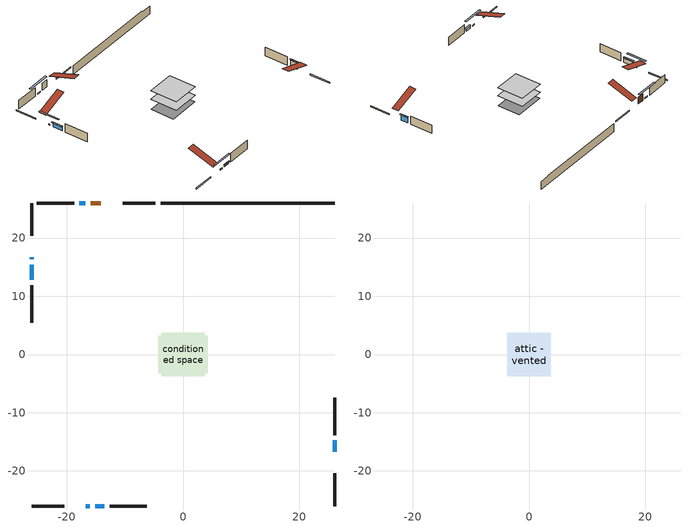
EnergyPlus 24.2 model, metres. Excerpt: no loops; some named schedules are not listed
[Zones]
conditioned space
 floor adiabatic (AdiabaticFloorConstruction): -3.69,-3.69 -3.69,3.69 3.69,3.69 3.69,-3.69 z0.61
 floor foundation (Slab1 construction): -4.27,-3.2 -4.27,3.2 4.27,3.2 4.27,-3.2 z-1.83
 wall outside (RimJoist1 construction): -4.77,26.03 -10.37,26.03 / -26.03,-26.03 -20.43,-26.03 / -26.03,26.03 -26.03,20.43 / 26.03,-26.03 26.03,-20.43 z0.61:0.91
 wall outside (AdiabaticWallConstruction 1): -14.13,26.03 -15.87,26.03 z0.61:2.64
 wall outside (AdiabaticWallConstruction): 26.03,-16.67 26.03,-14.76 z0.61:2.36; -16.67,-26.03 -16,-26.03 / -16.79,26.03 -17.79,26.03 z0.61:0.91; -26.03,16.67 -26.03,16.33 z0.61:0.92; -15.08,-26.03 -13.5,-26.03 z0.61:1.09; -26.03,15.41 -26.03,12.8 z0.61:1.8
 wall outside (Wall1 construction): -18.72,26.03 -25.1,26.03 / -12.57,-26.03 -6.19,-26.03 / -26.03,11.87 -26.03,5.49 / 26.03,-13.83 26.03,-7.46 z0.61:3.05
 wall foundation (FoundationWall1 construction): -3.84,26.03,-1.83 -3.84,26.03,0.61 23.04,26.03,0.61 23.04,26.03,0.41 26.03,26.03,0.41 26.03,26.03,-1.83
 window (WindowConstruction): 26.03,-16.67 26.03,-14.76 z0.61:2.36
 window (WindowConstruction 4): -16.67,-26.03 -16.01,-26.03 z0.61:0.91
 window (WindowConstruction 5): -26.03,16.67 -26.03,16.34 z0.61:0.91
 window (WindowConstruction 1): -15.08,-26.03 -13.5,-26.03 z0.61:1.09
 window (WindowConstruction 2): -26.03,15.41 -26.03,12.8 z0.61:1.8
 window (WindowConstruction 3): -16.79,26.03 -17.79,26.03 z0.61:0.91
 door (Door): -14.13,26.03 -15.86,26.03 z0.61:2.64
 ceiling adiabatic (AdiabaticFloorConstruction): 3.69,-3.69 3.69,3.69 -3.69,3.69 -3.69,-3.69 z0.61
attic - vented
 floor to conditioned space (Floor1 construction Reversed): -3.7,-3.7 -3.7,3.7 3.7,3.7 3.7,-3.7 z3.05
 roof outside (Roof1 construction): -13.2,26.03,3.05 -13.2,18.83,5.45 -11.3,18.83,5.45 -11.3,26.03,3.05; -17.6,-26.03,3.05 -17.6,-18.83,5.45 -19.5,-18.83,5.45 -19.5,-26.03,3.05; -26.03,17.6,3.05 -18.83,17.6,5.45 -18.83,19.5,5.45 -26.03,19.5,3.05; 26.03,-17.6,3.05 18.83,-17.6,5.45 18.83,-19.5,5.45 26.03,-19.5,3.05
shading: 26.03,-14.56 26.03,-16.87 26.44,-16.87 26.44,-14.56 z2.56; -13.37,-26.03 -19.31,-26.03 -19.31,-26.44 -13.37,-26.44 z3.55; -26.03,13.7 -26.03,19.31 -26.44,19.31 -26.44,13.7 z3.55; -13.3,-26.03 -15.28,-26.03 -15.28,-26.44 -13.3,-26.44 z1.29; -26.03,12.6 -26.03,15.61 -26.44,15.61 -26.44,12.6 z2; -20.43,26.03 -14.15,26.03 -14.15,26.44 -20.43,26.44 z3.55
[Building]
Building 1: Terrain=Suburbs
[Site:Location]
Toronto City Centre_ON: Latitude {deg}=43.63; Longitude {deg}=-79.39; Time Zone {hr}=-5; Elevation {m}=77; Keep Site Location Information=Yes
[Site:GroundTemperature:Shallow]
5.01852, 3.26908, 3.12898, 3.95918, 7.29196, 10.6092, 13.4851, 15.3069, 15.4617, 13.9799, 11.1774, 7.9619
[Site:WaterMainsTemperature]
Calculation Method=Schedule; Temperature Schedule=mains temperature schedule
[Material] Roughness=Rough; Thermal Absorptance=0.9
Name | Thickness {m} | Conductivity {W/m-K} | Density {kg/m3} | Specific Heat {J/kg-K} | Solar Absorptance | Visible Absorptance
asphalt or fiberglass shingles | 0.00635 | 0.162714 | 1121.4 | 1465.45 | 0.4 | 0.4
ceiling stud and cavity | 0.0889 | 7.21176 | 20.9862 | 1087.66 | 0.7 | 0.7
concrete 4.0 in. | 0.1016 | 1.803125 | 2242.8 | 837.4 | 0.7 | 0.7
concrete 8.0 in. | 0.2032 | 1.803125 | 2242.8 | 837.4 | 0.7 | 0.7
door material | 0.04445 | 0.327969 | 512.64 | 1214.23 | 0.7 | 0.7
exterior vertical ins | 0.0357255 | 0.029427 | 32.04 | 1214.23 | 0.7 | 0.7
floor covering | 0.0127 | 0.0433444 | 54.468 | 1339.84 | 0.6 | 0.6
floor rigid ins; wall rigid ins 1 | 0.512978 | 0.029427 | 32.04 | 1214.23 | 0.7 | 0.7
floor stud and cavity | 0.1397 | 1.75129 | 37.0049 | 1207.88 | 0.7 | 0.7
furniture material conditioned space 1 | 0.1524 | 0.115458 | 640.8 | 1214.23 | 0.6 | 0.6
gypsum board | 0.0127 | 0.160291 | 801 | 837.4 | 0.6 | 0.6
gypsum board 1 | 0.00254 | 0.160291 | 801 | 837.4 | 0.6 | 0.6
gypsum board 2 | 0.0127 | 0.160291 | 801 | 837.4 | 0.7 | 0.7
osb sheathing 0.5 in. | 0.0127 | 0.115458 | 512.64 | 1214.23 | 0.7 | 0.7
osb sheathing 0.75 in. | 0.01905 | 0.115458 | 512.64 | 1214.23 | 0.7 | 0.7
rim joist stud and cavity | 0.0508 | 0.648972 | 50.32683 | 1063.81 | 0.6 | 0.6
wall rigid ins | 0.051816 | 0.029427 | 32.04 | 1214.23 | 0.7 | 0.7
wall stud and cavity | 0.1397 | 0.17099 | 139.0536 | 1170.24 | 0.7 | 0.7
wall stud and cavity 1 | 0.0889 | 0.380278 | 52.3479 | 1209.89 | 0.7 | 0.7
wall stud and cavity 2 | 0.0889 | 0.391764 | 83.0341 | 1211.67 | 0.7 | 0.7
wood siding | 0.0254 | 0.102417 | 544.68 | 1172.36 | 0.4 | 0.4
wood siding 1; wood siding 2; wood siding 3 | 0.0254 | 0.102417 | 544.68 | 1172.36 | 0.7 | 0.7
[WindowMaterial:SimpleGlazingSystem]
Name | U-Factor {W/m2-K} | Solar Heat Gain Coefficient
WindowMaterial | 2.063953 | 0.65
WindowMaterial 1 | 2.46198 | 0.51
WindowMaterial 2 | 2.14572 | 0.62
WindowMaterial 3 | 6.82098 | 0.47
WindowMaterial 4 | 2.83503 | 0.24
[Construction]
AdiabaticFloorConstruction: floor stud and cavity, floor rigid ins, osb sheathing 0.75 in., floor covering
AdiabaticWallConstruction: wood siding 2, wall rigid ins 1, wall stud and cavity 1, gypsum board
AdiabaticWallConstruction 1: wood siding 3, wall rigid ins 1, wall stud and cavity 1, gypsum board
Door: door material
Floor1 construction Reversed: gypsum board 1, ceiling stud and cavity
FoundationWall1 construction: concrete 8.0 in., gypsum board 2
furniture construction conditioned space 1: furniture material conditioned space 1
PartitionWallConstruction: gypsum board, wall stud and cavity 2, gypsum board
RimJoist1 construction: wood siding 1, rim joist stud and cavity
Roof1 construction: asphalt or fiberglass shingles
Slab1 construction: concrete 4.0 in.
Wall1 construction: wood siding, wall rigid ins, osb sheathing 0.5 in., wall stud and cavity, gypsum board
WindowConstruction: WindowMaterial
WindowConstruction 1: WindowMaterial 1
WindowConstruction 2: WindowMaterial 2
WindowConstruction 3: WindowMaterial 3
WindowConstruction 4; WindowConstruction 5: WindowMaterial 4
[Zone] Multiplier=1; Part of Total Floor Area=Yes
Name | Volume {m3}
attic - vented | 21.2812
conditioned space | 283.1
[Space]
Name | Zone | Volume {m3}
attic - vented 1 | attic - vented | 21.2812
conditioned space 1 | conditioned space | 283.1
[ZoneInfiltration:EffectiveLeakageArea]
infil attic - vented 1: Zone or Space=attic - vented 1; Schedule=Always On Discrete; Effective Air Leakage Area {cm2}=2300.21; Stack Coefficient=0.00016687; Wind Coefficient=8.72789e-06
[ZoneMixing]
whole house fan mix: Zone or Space=attic - vented; Schedule=Always On Continuous; Design Flow Rate Calculation Method=Flow/Zone; Design Flow Rate {m3/s}=0; Source Zone or Space=conditioned space
[SurfaceProperty:ExposedFoundationPerimeter]
Slab1: Exposed Perimeter Calculation Method=TotalExposedPerimeter; Total Exposed Perimeter {m}=29.871
[InternalMass] Zone or ZoneList=conditioned space; Space or SpaceList=conditioned space 1
Name | Construction | Surface Area {m2}
furniture mass conditioned space 1 | furniture construction conditioned space 1 | 43.692
partition wall mass | PartitionWallConstruction | 109.23
[Lights]
interior lighting: Zone or ZoneList or Space or SpaceList=conditioned space 1; Schedule=interior lighting schedule; Design Level Calculation Method=LightingLevel; Lighting Level {W}=343.2; Return Air Fraction=0; Fraction Radiant=0.6; Fraction Visible=0.2; Fraction Replaceable=1
[People]
occupants: Zone or ZoneList or Space or SpaceList=conditioned space 1; Number of People Schedule=occupants schedule; Number of People Calculation Method=People; Number of People=3; Fraction Radiant=0.314171; Sensible Heat Fraction=0.56303; Activity Level Schedule=occupants activity schedule; Carbon Dioxide Generation Rate {m3/s-W}=0; Enable ASHRAE 55 Comfort Warnings=No; Mean Radiant Temperature Calculation Type=EnclosureAveraged
[ElectricEquipment] Zone or ZoneList or Space or SpaceList=conditioned space 1; Design Level Calculation Method=EquipmentLevel
Name | Schedule | Design Level {W} | Fraction Latent | Fraction Radiant | Fraction Lost
clothes dryer | clothes dryer schedule | 140.772 | 0.015 | 0.081 | 0.85
clothes washer | clothes washer schedule | 32.1985 | 0.03 | 0.162 | 0.7
cooking range | cooking range schedule | 215.147 | 0.08 | 0.432 | 0.2
dishwasher | dishwasher schedule | 66.8632 | 0.3 | 0.18 | 0.4
fridge | fridge schedule | 72.9452 | 0 | 0.6 | 0
mech vent bath fan 0 | mech vent bath fan 0 schedule | 50.2 | 0 | 0 | 1
mech vent house fan | mech vent house fan schedule | 0 | 0 | 0 | 1
mech vent house fan cfis | mech vent house fan cfis schedule | 0 | 0 | 0 | 0
mech vent range fan 0 | mech vent range fan 0 schedule | 57 | 0 | 0 | 1
misc plug loads | misc plug loads schedule | 494.7 | 0.045 | 0.513 | 0.1
whole house fan | Always On Discrete | 0 | 0 | 0 | 1
[OtherEquipment] Zone or ZoneList or Space or SpaceList=conditioned space 1; Design Level Calculation Method=EquipmentLevel
Name | Fuel Type | Schedule | Design Level {W} | Fraction Latent | Fraction Radiant | Fraction Lost
clothes dryer 1 | Electricity | clothes dryer schedule | 0 | 0.015 | 0.081 | 0.85
cooking range 1 | Electricity | cooking range schedule | 0 | 0.08 | 0.432 | 0.2
general water use latent | None | general water use schedule | 62.594 | 1 | 0 | 0
general water use sensible | None | general water use schedule | -61.6891 | 0 | 0.6 | 0
mech vent house fan latent load | None | Always On Discrete | 0 | 1 | 0 | 0
mech vent house fan sensible load | None | Always On Discrete | 0 | 0 | 0 | 0
water heater energy adjustment1 | NaturalGas | Always On Discrete | 0.01 | 0 | 0 | 1
[ZoneInfiltration:DesignFlowRate] Zone or ZoneList or Space or SpaceList=conditioned space 1; Schedule=Always On Discrete; Design Flow Rate Calculation Method=Flow/Zone; Design Flow Rate {m3/s}=0
infil flow; natural vent flow; whole house fan flow
[AvailabilityManager:Scheduled]
central ac and furnace airloop Availability Manager: Schedule=Always On Discrete
[Foundation:Kiva]
Foundation Kiva 1: Initial Indoor Air Temperature {C}=18; Wall Height Above Grade {m}=0.609996; Wall Depth Below Slab {m}=0.2032; Custom Block Material Name 1=exterior vertical ins; Custom Block Depth 1 {m}=2.43998; Custom Block X Position 1 {m}=0.2159; Custom Block Z Position 1 {m}=0
[Foundation:Kiva:Settings]
Soil Conductivity {W/m-K}=0.849921; Soil Density {kg/m3}=1842.3; Soil Specific Heat {J/kg-K}=418.7; Ground Solar Absorptivity=0.9; Ground Thermal Absorptivity=0.9; Ground Surface Roughness {m}=0.03; Far-Field Width {m}=40; Deep-Ground Boundary Condition=ZeroFlux; Deep-Ground Depth {m}=40; Minimum Cell Dimension {m}=0.2; Maximum Cell Growth Coefficient=3; Simulation Timestep=Timestep
[Exterior:Lights]
exterior lighting: Schedule=exterior lighting schedule; Design Level {W}=75.6
[EnergyManagementSystem:GlobalVariable]
central_ac_and_furnace_airloop_Fan_RTF
infil_program_Qfan
infil_program_Qinf
natural_vent_program_Qnv
natural_vent_program_Qwhf
[EnergyManagementSystem:Sensor]
Name | Output:Variable or Output:Meter Index Key | Output:Variable or Output:Meter
airflow_gain | infil flow | Infiltration Sensible Heat Gain Energy
airflow_gain_1 | natural vent flow | Infiltration Sensible Heat Gain Energy
airflow_gain_2 | whole house fan flow | Infiltration Sensible Heat Gain Energy
airflow_loss | infil flow | Infiltration Sensible Heat Loss Energy
airflow_loss_1 | natural vent flow | Infiltration Sensible Heat Loss Energy
airflow_loss_2 | whole house fan flow | Infiltration Sensible Heat Loss Energy
clg_load_cond |  | Cooling:EnergyTransfer:Zone:CONDITIONED SPACE
clg_sp_s; clg_sp_s_1 | cooling setpoint | Schedule Value
clothes_dryer_exhaust_0_sch_s | clothes dryer exhaust 0 schedule | Schedule Value
cool_season | cooling season schedule | Schedule Value
htg_load_cond |  | Heating:EnergyTransfer:Zone:CONDITIONED SPACE
htg_sp_s; htg_sp_s_1 | heating setpoint | Schedule Value
ig_ee_conv | clothes dryer | Electric Equipment Convective Heating Energy
ig_ee_conv_2 | cooking range | Electric Equipment Convective Heating Energy
ig_ee_conv_4 | fridge | Electric Equipment Convective Heating Energy
ig_ee_conv_5 | misc plug loads | Electric Equipment Convective Heating Energy
ig_ee_conv_6 | whole house fan | Electric Equipment Convective Heating Energy
ig_ee_rad | clothes dryer | Electric Equipment Radiant Heating Energy
ig_ee_rad_2 | cooking range | Electric Equipment Radiant Heating Energy
ig_ee_rad_4 | fridge | Electric Equipment Radiant Heating Energy
ig_ee_rad_5 | misc plug loads | Electric Equipment Radiant Heating Energy
ig_ee_rad_6 | whole house fan | Electric Equipment Radiant Heating Energy
ig_lgt_conv | interior lighting | Lights Convective Heating Energy
ig_lgt_rad | interior lighting | Lights Radiant Heating Energy
ig_lgt_vis | interior lighting | Lights Visible Radiation Heating Energy
ig_oe_conv | clothes dryer 1 | Other Equipment Convective Heating Energy
ig_oe_conv_1 | cooking range 1 | Other Equipment Convective Heating Energy
ig_oe_conv_2 | general water use latent | Other Equipment Convective Heating Energy
ig_oe_conv_3 | general water use sensible | Other Equipment Convective Heating Energy
ig_oe_conv_4 | water heater energy adjustment1 | Other Equipment Convective Heating Energy
ig_oe_rad | clothes dryer 1 | Other Equipment Radiant Heating Energy
ig_oe_rad_1 | cooking range 1 | Other Equipment Radiant Heating Energy
ig_oe_rad_2 | general water use latent | Other Equipment Radiant Heating Energy
ig_oe_rad_3 | general water use sensible | Other Equipment Radiant Heating Energy
ig_oe_rad_4 | water heater energy adjustment1 | Other Equipment Radiant Heating Energy
ig_ppl_conv | occupants | People Convective Heating Energy
ig_ppl_rad | occupants | People Radiant Heating Energy
im_conv | furniture mass conditioned space 1 | Surface Inside Face Convection Heat Gain Energy
im_conv_1 | partition wall mass | Surface Inside Face Convection Heat Gain Energy
im_ig | furniture mass conditioned space 1 | Surface Inside Face Internal Gains Radiation Heat Gain Energy
im_ig_1 | partition wall mass | Surface Inside Face Internal Gains Radiation Heat Gain Energy
im_lgt | furniture mass conditioned space 1 | Surface Inside Face Lights Radiation Heat Gain Energy
im_lgt_1 | partition wall mass | Surface Inside Face Lights Radiation Heat Gain Energy
im_sol | furniture mass conditioned space 1 | Surface Inside Face Solar Radiation Heat Gain Energy
im_sol_1 | partition wall mass | Surface Inside Face Solar Radiation Heat Gain Energy
im_surf | furniture mass conditioned space 1 | Surface Inside Face Net Surface Thermal Radiation Heat Gain Energy
im_surf_1 | partition wall mass | Surface Inside Face Net Surface Thermal Radiation Heat Gain Energy
mech_vent_bath_fan_0_sch_s | mech vent bath fan 0 schedule | Schedule Value
mech_vent_range_fan_0_sch_s | mech vent range fan 0 schedule | Schedule Value
mv_conv | mech vent bath fan 0 | Electric Equipment Convective Heating Energy
mv_conv_1 | mech vent house fan | Electric Equipment Convective Heating Energy
mv_conv_2 | mech vent house fan cfis | Electric Equipment Convective Heating Energy
mv_conv_3 | mech vent range fan 0 | Electric Equipment Convective Heating Energy
mv_conv_4 | mech vent house fan latent load | Other Equipment Convective Heating Energy
mv_conv_5 | mech vent house fan sensible load | Other Equipment Convective Heating Energy
mv_rad | mech vent bath fan 0 | Electric Equipment Radiant Heating Energy
mv_rad_1 | mech vent house fan | Electric Equipment Radiant Heating Energy
mv_rad_2 | mech vent house fan cfis | Electric Equipment Radiant Heating Energy
mv_rad_3 | mech vent range fan 0 | Electric Equipment Radiant Heating Energy
mv_rad_4 | mech vent house fan latent load | Other Equipment Radiant Heating Energy
mv_rad_5 | mech vent house fan sensible load | Other Equipment Radiant Heating Energy
natural_vent_s | natural vent schedule | Schedule Value
out_pb_s |  | Site Outdoor Air Barometric Pressure
out_wt_s |  | Site Outdoor Air Humidity Ratio
site_vw_s |  | Site Wind Speed
ss_back_out | Window1 | Surface Window Shortwave from Zone Back Out Window Heat Transfer Rate
ss_back_out_1 | Window10 | Surface Window Shortwave from Zone Back Out Window Heat Transfer Rate
ss_back_out_2 | Window12 | Surface Window Shortwave from Zone Back Out Window Heat Transfer Rate
ss_back_out_3 | Window2 | Surface Window Shortwave from Zone Back Out Window Heat Transfer Rate
ss_back_out_4 | Window5 | Surface Window Shortwave from Zone Back Out Window Heat Transfer Rate
ss_back_out_5 | Window7 | Surface Window Shortwave from Zone Back Out Window Heat Transfer Rate
ss_conv | Door1 | Surface Inside Face Convection Heat Gain Energy
ss_conv_1 | Window1 | Surface Inside Face Convection Heat Gain Energy
ss_conv_2 | Window10 | Surface Inside Face Convection Heat Gain Energy
ss_conv_3 | Window12 | Surface Inside Face Convection Heat Gain Energy
ss_conv_4 | Window2 | Surface Inside Face Convection Heat Gain Energy
ss_conv_5 | Window5 | Surface Inside Face Convection Heat Gain Energy
ss_conv_6 | Window7 | Surface Inside Face Convection Heat Gain Energy
ss_ig | Door1 | Surface Inside Face Internal Gains Radiation Heat Gain Energy
ss_ig_1 | Window1 | Surface Inside Face Internal Gains Radiation Heat Gain Energy
ss_ig_2 | Window10 | Surface Inside Face Internal Gains Radiation Heat Gain Energy
ss_ig_3 | Window12 | Surface Inside Face Internal Gains Radiation Heat Gain Energy
ss_ig_4 | Window2 | Surface Inside Face Internal Gains Radiation Heat Gain Energy
ss_ig_5 | Window5 | Surface Inside Face Internal Gains Radiation Heat Gain Energy
ss_ig_6 | Window7 | Surface Inside Face Internal Gains Radiation Heat Gain Energy
ss_lgt | Door1 | Surface Inside Face Lights Radiation Heat Gain Energy
ss_sol | Door1 | Surface Inside Face Solar Radiation Heat Gain Energy
ss_surf | Door1 | Surface Inside Face Net Surface Thermal Radiation Heat Gain Energy
ss_surf_1 | Window1 | Surface Inside Face Net Surface Thermal Radiation Heat Gain Energy
ss_surf_2 | Window10 | Surface Inside Face Net Surface Thermal Radiation Heat Gain Energy
ss_surf_3 | Window12 | Surface Inside Face Net Surface Thermal Radiation Heat Gain Energy
ss_surf_4 | Window2 | Surface Inside Face Net Surface Thermal Radiation Heat Gain Energy
ss_surf_5 | Window5 | Surface Inside Face Net Surface Thermal Radiation Heat Gain Energy
ss_surf_6 | Window7 | Surface Inside Face Net Surface Thermal Radiation Heat Gain Energy
ss_trans_in | Window1 | Surface Window Transmitted Solar Radiation Rate
ss_trans_in_1 | Window10 | Surface Window Transmitted Solar Radiation Rate
ss_trans_in_2 | Window12 | Surface Window Transmitted Solar Radiation Rate
ss_trans_in_3 | Window2 | Surface Window Transmitted Solar Radiation Rate
ss_trans_in_4 | Window5 | Surface Window Transmitted Solar Radiation Rate
ss_trans_in_5 | Window7 | Surface Window Transmitted Solar Radiation Rate
ss_trans_out | Window1 | Surface Inside Face Initial Transmitted Diffuse Transmitted Out Window Solar Radiation Rate
ss_trans_out_1 | Window10 | Surface Inside Face Initial Transmitted Diffuse Transmitted Out Window Solar Radiation Rate
ss_trans_out_2 | Window12 | Surface Inside Face Initial Transmitted Diffuse Transmitted Out Window Solar Radiation Rate
ss_trans_out_3 | Window2 | Surface Inside Face Initial Transmitted Diffuse Transmitted Out Window Solar Radiation Rate
ss_trans_out_4 | Window5 | Surface Inside Face Initial Transmitted Diffuse Transmitted Out Window Solar Radiation Rate
ss_trans_out_5 | Window7 | Surface Inside Face Initial Transmitted Diffuse Transmitted Out Window Solar Radiation Rate
s_conv | Floor1 | Surface Inside Face Convection Heat Gain Energy
s_conv_1 | FoundationWall1 | Surface Inside Face Convection Heat Gain Energy
s_conv_10 | Wall1:180 | Surface Inside Face Convection Heat Gain Energy
s_conv_11 | Wall1:270 | Surface Inside Face Convection Heat Gain Energy
s_conv_12 | Wall1:90 | Surface Inside Face Convection Heat Gain Energy
s_conv_2 | inferred conditioned ceiling | Surface Inside Face Convection Heat Gain Energy
s_conv_3 | inferred conditioned floor | Surface Inside Face Convection Heat Gain Energy
s_conv_4 | RimJoist1:0 | Surface Inside Face Convection Heat Gain Energy
s_conv_5 | RimJoist1:180 | Surface Inside Face Convection Heat Gain Energy
s_conv_6 | RimJoist1:270 | Surface Inside Face Convection Heat Gain Energy
s_conv_7 | RimJoist1:90 | Surface Inside Face Convection Heat Gain Energy
s_conv_8 | Slab1 | Surface Inside Face Convection Heat Gain Energy
s_conv_9 | Wall1:0 | Surface Inside Face Convection Heat Gain Energy
s_ig | Floor1 | Surface Inside Face Internal Gains Radiation Heat Gain Energy
s_ig_1 | FoundationWall1 | Surface Inside Face Internal Gains Radiation Heat Gain Energy
s_ig_10 | Wall1:180 | Surface Inside Face Internal Gains Radiation Heat Gain Energy
s_ig_11 | Wall1:270 | Surface Inside Face Internal Gains Radiation Heat Gain Energy
s_ig_12 | Wall1:90 | Surface Inside Face Internal Gains Radiation Heat Gain Energy
s_ig_2 | inferred conditioned ceiling | Surface Inside Face Internal Gains Radiation Heat Gain Energy
s_ig_3 | inferred conditioned floor | Surface Inside Face Internal Gains Radiation Heat Gain Energy
s_ig_4 | RimJoist1:0 | Surface Inside Face Internal Gains Radiation Heat Gain Energy
s_ig_5 | RimJoist1:180 | Surface Inside Face Internal Gains Radiation Heat Gain Energy
s_ig_6 | RimJoist1:270 | Surface Inside Face Internal Gains Radiation Heat Gain Energy
s_ig_7 | RimJoist1:90 | Surface Inside Face Internal Gains Radiation Heat Gain Energy
s_ig_8 | Slab1 | Surface Inside Face Internal Gains Radiation Heat Gain Energy
s_ig_9 | Wall1:0 | Surface Inside Face Internal Gains Radiation Heat Gain Energy
s_lgt | Floor1 | Surface Inside Face Lights Radiation Heat Gain Energy
s_lgt_1 | FoundationWall1 | Surface Inside Face Lights Radiation Heat Gain Energy
s_lgt_10 | Wall1:180 | Surface Inside Face Lights Radiation Heat Gain Energy
s_lgt_11 | Wall1:270 | Surface Inside Face Lights Radiation Heat Gain Energy
s_lgt_12 | Wall1:90 | Surface Inside Face Lights Radiation Heat Gain Energy
s_lgt_2 | inferred conditioned ceiling | Surface Inside Face Lights Radiation Heat Gain Energy
s_lgt_3 | inferred conditioned floor | Surface Inside Face Lights Radiation Heat Gain Energy
s_lgt_4 | RimJoist1:0 | Surface Inside Face Lights Radiation Heat Gain Energy
s_lgt_5 | RimJoist1:180 | Surface Inside Face Lights Radiation Heat Gain Energy
s_lgt_6 | RimJoist1:270 | Surface Inside Face Lights Radiation Heat Gain Energy
s_lgt_7 | RimJoist1:90 | Surface Inside Face Lights Radiation Heat Gain Energy
s_lgt_8 | Slab1 | Surface Inside Face Lights Radiation Heat Gain Energy
s_lgt_9 | Wall1:0 | Surface Inside Face Lights Radiation Heat Gain Energy
s_sol | Floor1 | Surface Inside Face Solar Radiation Heat Gain Energy
s_sol_1 | FoundationWall1 | Surface Inside Face Solar Radiation Heat Gain Energy
s_sol_10 | Wall1:180 | Surface Inside Face Solar Radiation Heat Gain Energy
s_sol_11 | Wall1:270 | Surface Inside Face Solar Radiation Heat Gain Energy
s_sol_12 | Wall1:90 | Surface Inside Face Solar Radiation Heat Gain Energy
s_sol_2 | inferred conditioned ceiling | Surface Inside Face Solar Radiation Heat Gain Energy
s_sol_3 | inferred conditioned floor | Surface Inside Face Solar Radiation Heat Gain Energy
s_sol_4 | RimJoist1:0 | Surface Inside Face Solar Radiation Heat Gain Energy
s_sol_5 | RimJoist1:180 | Surface Inside Face Solar Radiation Heat Gain Energy
s_sol_6 | RimJoist1:270 | Surface Inside Face Solar Radiation Heat Gain Energy
s_sol_7 | RimJoist1:90 | Surface Inside Face Solar Radiation Heat Gain Energy
s_sol_8 | Slab1 | Surface Inside Face Solar Radiation Heat Gain Energy
s_sol_9 | Wall1:0 | Surface Inside Face Solar Radiation Heat Gain Energy
s_surf | Floor1 | Surface Inside Face Net Surface Thermal Radiation Heat Gain Energy
s_surf_1 | FoundationWall1 | Surface Inside Face Net Surface Thermal Radiation Heat Gain Energy
s_surf_10 | Wall1:180 | Surface Inside Face Net Surface Thermal Radiation Heat Gain Energy
s_surf_11 | Wall1:270 | Surface Inside Face Net Surface Thermal Radiation Heat Gain Energy
s_surf_12 | Wall1:90 | Surface Inside Face Net Surface Thermal Radiation Heat Gain Energy
s_surf_2 | inferred conditioned ceiling | Surface Inside Face Net Surface Thermal Radiation Heat Gain Energy
s_surf_3 | inferred conditioned floor | Surface Inside Face Net Surface Thermal Radiation Heat Gain Energy
s_surf_4 | RimJoist1:0 | Surface Inside Face Net Surface Thermal Radiation Heat Gain Energy
s_surf_5 | RimJoist1:180 | Surface Inside Face Net Surface Thermal Radiation Heat Gain Energy
s_surf_6 | RimJoist1:270 | Surface Inside Face Net Surface Thermal Radiation Heat Gain Energy
s_surf_7 | RimJoist1:90 | Surface Inside Face Net Surface Thermal Radiation Heat Gain Energy
s_surf_8 | Slab1 | Surface Inside Face Net Surface Thermal Radiation Heat Gain Energy
s_surf_9 | Wall1:0 | Surface Inside Face Net Surface Thermal Radiation Heat Gain Energy
[EnergyManagementSystem:Actuator]
Name | Actuated Component Unique | Actuated Component Type | Actuated Component Control Type
fridge_schedule_act | fridge schedule | Schedule:Constant | Schedule Value
infil_flow_act | infil flow | Zone Infiltration | Air Exchange Flow Rate
mech_vent_house_fan_cfis_act | mech vent house fan cfis | ElectricEquipment | Electricity Rate
mech_vent_house_fan_latent_load_act | mech vent house fan latent load | OtherEquipment | Power Level
mech_vent_house_fan_sensible_load_act | mech vent house fan sensible load | OtherEquipment | Power Level
natural_vent_flow_act | natural vent flow | Zone Infiltration | Air Exchange Flow Rate
water_heater_ec_adj_act | water heater energy adjustment1 | OtherEquipment | Power Level
whole_house_fan_act | whole house fan | ElectricEquipment | Electricity Rate
whole_house_fan_flow_act | whole house fan flow | Zone Infiltration | Air Exchange Flow Rate
whole_house_fan_mix_act | whole house fan mix | ZoneMixing | Air Exchange Flow Rate
